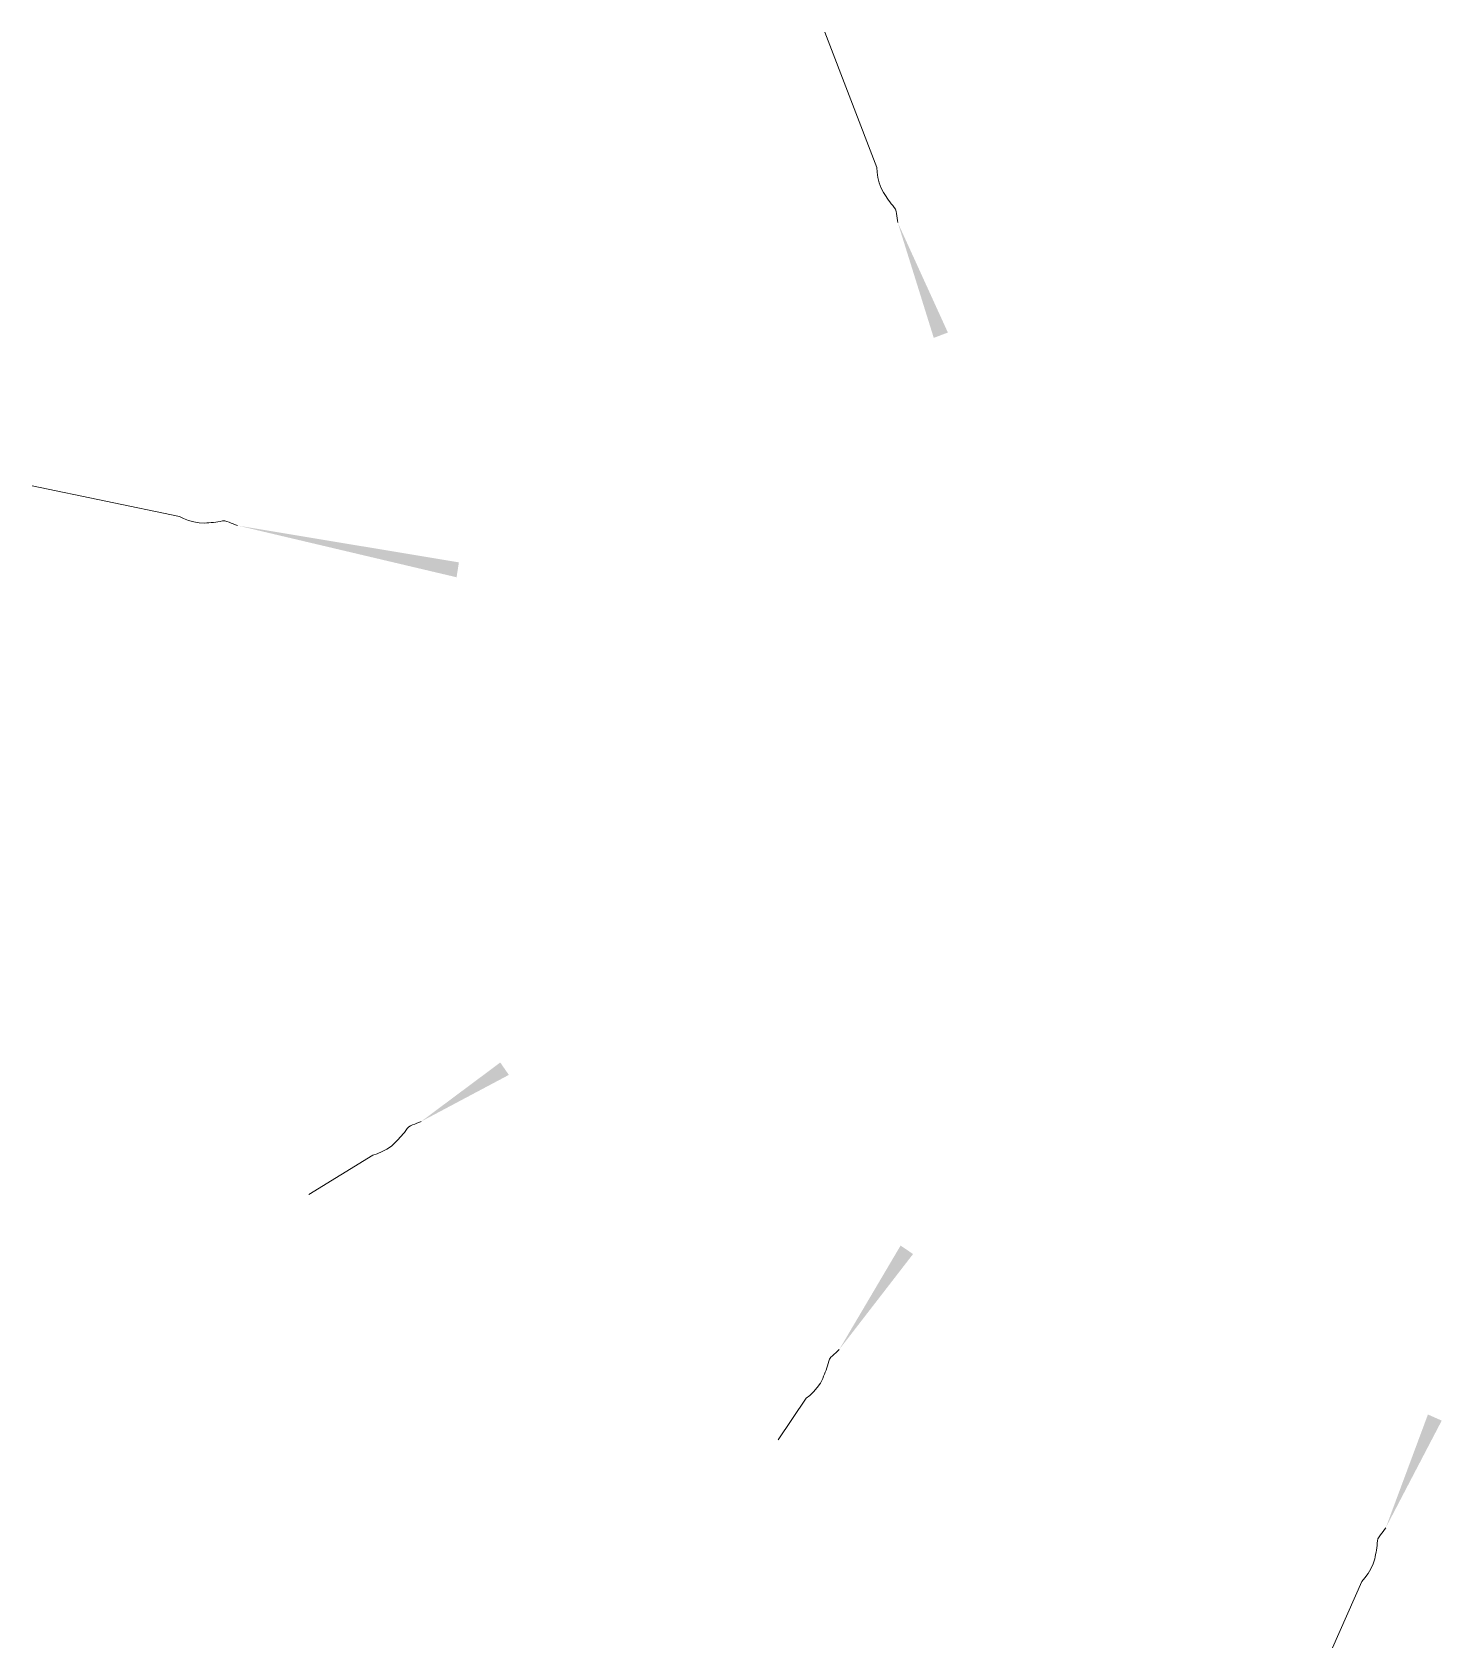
# Model space of a CAD drawing. Header units: millimetres. Extents: x 833220848 to 834439174, y 817676276 to 818025844.
# Drawn here: x 834200350 to 834218304, y 817783674 to 817804248 of the extents above; entities that cross this region are included whole.
import ezdxf

# ---------------------------------------------------------------- set-up
doc = ezdxf.new("R2010")
doc.units = ezdxf.units.MM
doc.header["$LTSCALE"] = 1000
doc.header["$MEASUREMENT"] = 0
doc.layers.add('01_Base_Plan', color=5, linetype='Continuous', lineweight=5)

msp = doc.modelspace()

# ---------------------------------------------------------------- linework, layer by layer
at = {"layer": '01_Base_Plan'}
for p, q in [((834211106.57, 817802523.75), (834210445.92, 817804247.66)), ((834202223.17, 817798079.88), (834200349.6, 817798473.59)), ((834204686.76, 817789946.96), (834203872.4, 817789443.82)), ((834210208.74, 817786850.09), (834209850.58, 817786320.83)), ((834217287.53, 817784517.55), (834216912.74, 817783673.98))]:
    msp.add_line(p, q, dxfattribs=at)
at = {"layer": '01_Base_Plan', "flags": 128}
for points in [[(834211374.76, 817801824.34), (834211370.89, 817801852.94), (834211366.09, 817801881.17), (834211362.22, 817801909.77), (834211358.35, 817801938.37), (834211354.48, 817801966.97), (834211345.96, 817801993.72), (834211330.95, 817802017.88), (834211312.21, 817802040.55), (834211292.18, 817802063.78), (834211273.45, 817802086.46), (834211257.5, 817802110.24), (834211241.56, 817802134.03), (834211225.61, 817802157.81), (834211209.67, 817802181.6), (834211193.35, 817802206.31), (834211161.84, 817802263.72), (834211138.69, 817802329.85), (834211122.05, 817802398.58), (834211110.6, 817802465.07), (834211106.57, 817802523.75)], [(834202963.5, 817797965.8), (834202936.75, 817797976.62), (834202909.85, 817797986.46), (834202883.1, 817797997.29), (834202856.35, 817798008.11), (834202829.59, 817798018.94), (834202802.14, 817798024.82), (834202773.72, 817798023.76), (834202744.74, 817798018.74), (834202714.63, 817798012.87), (834202685.65, 817798007.85), (834202657.09, 817798005.81), (834202628.53, 817798003.76), (834202599.96, 817798001.71), (834202571.4, 817797999.66), (834202541.85, 817797997.76), (834202476.37, 817797998.87), (834202407.47, 817798011.58), (834202339.54, 817798031.22), (834202276.12, 817798054.26), (834202223.17, 817798079.88)], [(834205301.73, 817790374.64), (834205274.88, 817790364.05), (834205248.62, 817790352.63), (834205221.77, 817790342.03), (834205194.93, 817790331.43), (834205168.08, 817790320.83), (834205144.15, 817790306.17), (834205124.29, 817790285.81), (834205106.75, 817790262.2), (834205088.98, 817790237.19), (834205071.45, 817790213.58), (834205052.17, 817790192.41), (834205032.89, 817790171.24), (834205013.61, 817790150.06), (834204994.33, 817790128.89), (834204974.23, 817790107.14), (834204926.02, 817790062.81), (834204867.35, 817790024.52), (834204804.6, 817789991.92), (834204742.78, 817789964.91), (834204686.76, 817789946.96)], [(834210628.43, 817787470.54), (834210607.21, 817787450.99), (834210586.82, 817787430.88), (834210565.59, 817787411.33), (834210544.36, 817787391.77), (834210523.13, 817787372.22), (834210506.09, 817787349.91), (834210494.89, 817787323.77), (834210487.03, 817787295.43), (834210479.46, 817787265.7), (834210471.61, 817787237.36), (834210461.24, 817787210.66), (834210450.88, 817787183.97), (834210440.52, 817787157.27), (834210430.15, 817787130.58), (834210419.24, 817787103.05), (834210390.23, 817787044.33), (834210349.28, 817786987.48), (834210302.48, 817786934.47), (834210254.54, 817786887.01), (834210208.74, 817786850.09)], [(834217591.54, 817785202.16), (834217574.08, 817785179.17), (834217557.54, 817785155.79), (834217540.09, 817785132.81), (834217522.63, 817785109.82), (834217505.18, 817785086.84), (834217492.32, 817785061.89), (834217485.89, 817785034.18), (834217483.14, 817785004.9), (834217480.92, 817784974.3), (834217478.18, 817784945.02), (834217472.67, 817784916.92), (834217467.16, 817784888.82), (834217461.66, 817784860.71), (834217456.15, 817784832.61), (834217450.25, 817784803.59), (834217432.02, 817784740.69), (834217401.71, 817784677.52), (834217364.97, 817784617.11), (834217326.12, 817784561.95), (834217287.53, 817784517.55)]]:
    msp.add_lwpolyline(points, dxfattribs=at)
at = {"layer": '01_Base_Plan'}
for points in [[(834211374.76, 817801824.34), (834211833.45, 817800355.77), (834212012.9, 817800424.11)], [(834202963.5, 817797965.8), (834205754.4, 817797307.04), (834205784.08, 817797496.76)], [(834205301.73, 817790374.64), (834206420.16, 817790968.95), (834206310.88, 817791126.85)], [(834210628.43, 817787470.54), (834211569.49, 817788687.71), (834211410.68, 817788795.66)], [(834217591.54, 817785202.16), (834218303.81, 817786565.88), (834218128.49, 817786644.21)]]:
    msp.add_solid(points, dxfattribs=at)

doc.saveas('drawing.dxf')
